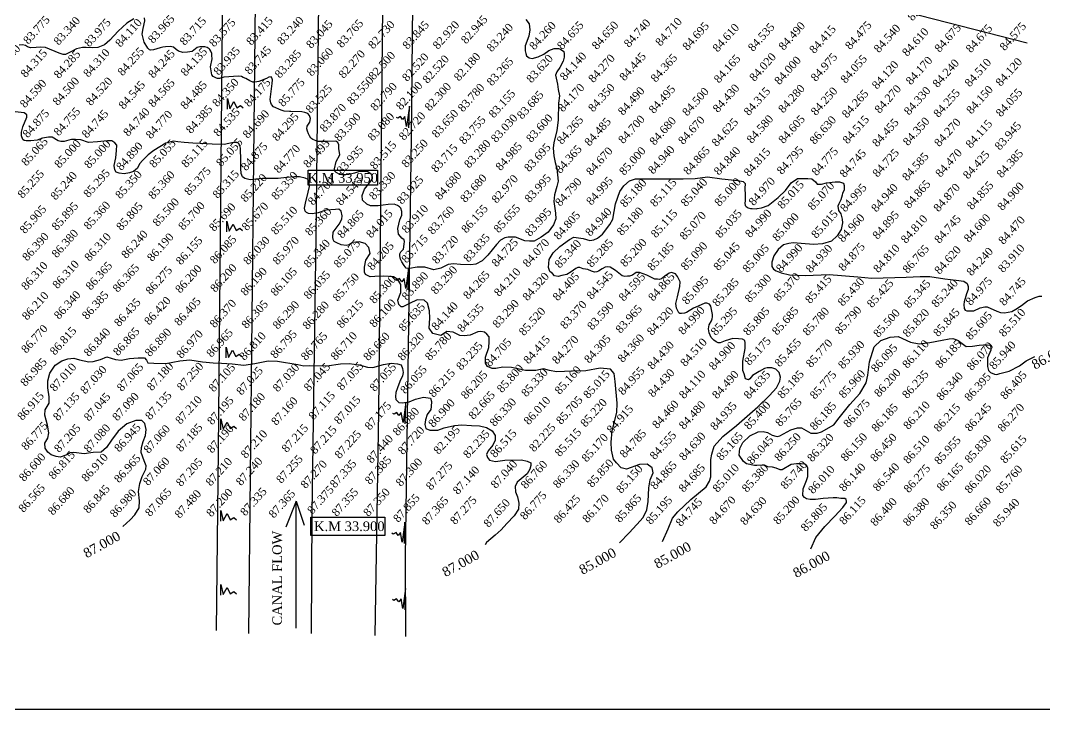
# Model space of a CAD drawing. Header units: millimetres. Extents: x 0 to 743, y 0 to 531.
# Drawn here: x 250 to 569.9, y 0 to 215.3 of the extents above; entities that cross this region are included whole.
import ezdxf

# ---------------------------------------------------------------- set-up
doc = ezdxf.new("R2010")
doc.units = ezdxf.units.MM
doc.header["$MEASUREMENT"] = 0
for name, color, linetype in [('CONTOUR', 31, 'Continuous'), ('CONTOUR TEXT', 31, 'Continuous'), ('LEVELS', 6, 'Continuous'), ('NALA', 4, 'Continuous'), ('TEXT', 7, 'Continuous')]:
    doc.layers.add(name, color=color, linetype=linetype)
doc.layers.add('TITLE', color=7, linetype='Continuous', lineweight=30)
doc.styles.get("Standard").update_dxf_attribs({"font": 'TIMES.TTF'})

msp = doc.modelspace()

# ---------------------------------------------------------------- linework, layer by layer
at = {"layer": 'CONTOUR'}
for points in [[(285.46, 215.84), (283.3, 214.46), (280.5, 212), (277.91, 209.18), (276.24, 207.77), (274.24, 206.87), (272.5, 206.81), (270.53, 206.94), (269.35, 206.94), (267.54, 206.48), (265.57, 205.46), (264.1, 204.68), (263.37, 204.68), (262.09, 205.1), (257.82, 206.87), (256.41, 207), (254.93, 206.91), (253.11, 206.81), (252.22, 207.1), (251.56, 207.56), (250.68, 207.69), (249.59, 207.6)], [(407.86, 215.67), (408.94, 214.26), (409.1, 212.43), (408.87, 210.46), (407.66, 207.37), (407.69, 205.9), (407.89, 205.05), (408.15, 204.32), (408.94, 203.64), (409.91, 203.48), (411.71, 204.01), (413.49, 204.86), (415.13, 205.98), (416.74, 206.63), (417.49, 206.63), (418.15, 206.6), (418.74, 206.37), (419.76, 205.68), (419.92, 204.93), (419.92, 203.84), (419.53, 202.6), (418.54, 200.66), (417.62, 199.32), (417.2, 198.27), (417.79, 195.48), (418.02, 193.81), (418.45, 191.81), (418.15, 189.55), (417.99, 184.33), (417.59, 180.86), (416.67, 177.16), (416.44, 175.42), (416.64, 173.09), (417.07, 170.96), (417.62, 169.12), (417.95, 165.16), (417.56, 163.42), (416.9, 160.83), (416.67, 158.76), (417.2, 155.12), (417.3, 153.39), (416.57, 151.49), (414.9, 149.22), (412.67, 147.58), (410.46, 146.4), (409.05, 146.34), (407.61, 146.5), (404.65, 147.62), (402.35, 147.65), (401.33, 147.45), (399.99, 146.73), (398.74, 145.35), (396.06, 142.02), (394.25, 140.18), (392.28, 139.16), (390.74, 138.93), (387.52, 139.13), (385.35, 139.29), (383.68, 139.03), (381.35, 137.91), (379.11, 137.42), (376.39, 138.28), (373.94, 138.28), (371.57, 137.85), (370.52, 137.98), (369.93, 138.77), (369.21, 139.89), (368.71, 140.77), (368.52, 141.76), (368.55, 142.41), (368.88, 143), (369.67, 143.89), (369.93, 145.43), (369.96, 146.28), (369.86, 146.74), (369.21, 147.33), (368.75, 147.83), (368.12, 148.58), (367.96, 150.37), (368.55, 153.03), (369.17, 154.54), (369.14, 155.65), (368.81, 156.64), (368.48, 157.1), (367.79, 157.49), (366.77, 157.89), (364.84, 157.82), (361.78, 157.46), (360.73, 157.43), (359.42, 157.46), (358.2, 157.89), (356.92, 159.2), (356.82, 160.67), (357.54, 162.67), (359.51, 165.13), (359.97, 165.95), (360, 166.47), (359.57, 167.29), (358.52, 168.01), (357.51, 168.11), (355.6, 168.01), (354.42, 167.59), (352.58, 167.16), (351.69, 167.09), (350.41, 167.09), (349.79, 167.16), (348.67, 167.85), (348.21, 168.28), (348.15, 169.03), (348.64, 171.29), (349.75, 173.35), (349.52, 175.29), (349.45, 176.5), (349.16, 177.22), (348.57, 177.58), (345.97, 177.49), (344.17, 177.49), (342.95, 177.49), (341.31, 178.17), (340.78, 178.57), (340.29, 179.29), (339.96, 179.95), (339.67, 180.8), (339.5, 181.49), (339.63, 182.34), (340.39, 183.59), (340.61, 184.69), (340.28, 185.61), (339.75, 186.3), (338.87, 186.56), (337.91, 186.76), (334.5, 186.89), (334.04, 186.89), (332.43, 186.96), (331.51, 187.28), (329.08, 188.4), (328.46, 189.09), (328.19, 189.65), (328.03, 190.66), (328.69, 195.65), (328.74, 196.79), (328.51, 197.44), (328.31, 197.71), (327.62, 197.61), (326.9, 197.25), (324.5, 196.3), (323.22, 196.03), (322.63, 196.1), (321.65, 196.53), (320.4, 197.25), (319.58, 197.54), (319.02, 197.81), (318.07, 197.9), (315.14, 197.71), (313.6, 197.58), (312.19, 197.25), (311.6, 197.21), (311.23, 197.31), (310.18, 197.81), (309.76, 198.4), (309.43, 200.86), (309.89, 203.32), (309.85, 204.43), (309.85, 205.02), (309.49, 205.78), (309.2, 206.24), (308.94, 206.53), (308.34, 206.86), (307.65, 207.12), (306.83, 207.15), (306.05, 207.15), (305.26, 206.86), (303.61, 205.68), (302.21, 205.4), (300.77, 205.31), (299.42, 205.77), (298.63, 206.32), (297.88, 207.01), (296.79, 207.21), (295.38, 207.14), (294.53, 207.01), (293.71, 206.78), (291.61, 206.22), (290.62, 206.09), (290.32, 206.22), (289.83, 206.68), (288.62, 208.59), (288.09, 211.05), (288.39, 212.82), (288.91, 215.28), (288.75, 216.16)], [(437.19, 52.13), (440.16, 55.23), (442.59, 57.85), (444.54, 60.01), (445.69, 62.37), (446.16, 64.99), (446.36, 69.24), (446.77, 71.8), (447.65, 74.02), (447.38, 75.5), (445.82, 76.71), (443.46, 76.58), (439.35, 75.1), (437.73, 75.5), (436.18, 77.05), (435.3, 78.26), (434.63, 81.03), (434.56, 83.57), (434.83, 87.07), (436.38, 92.86), (436.45, 95.76), (435.84, 102.49), (435.5, 105.05), (434.34, 106.38), (431.1, 106.71), (426.65, 105.84), (422.53, 105.7), (417.48, 105.57), (415.32, 105.91), (413.43, 106.51), (411.07, 105.91), (407.76, 105.97), (403.45, 106.85), (400.75, 106.98), (398.52, 106.58), (397.38, 106.58), (395.96, 107.25), (395.28, 108.2), (395.35, 110.15), (396.3, 113.18), (396.43, 114.87), (396.43, 115.88), (396.43, 116.48), (395.76, 117.29), (395.02, 117.96), (393.87, 118.1), (392.92, 118.03), (390.56, 116.95), (388.67, 116.75), (387.26, 116.89), (385.24, 117.96), (383.21, 118.17), (382.2, 117.43), (381.32, 116.89), (378.83, 117.49), (377.71, 119.21), (377.91, 122.31), (377.78, 124.6), (377.17, 127.02), (376.16, 127.97), (373.93, 128.04), (371.57, 126.89), (369.48, 125.88), (368.94, 125.81), (368.2, 126.62), (367.86, 127.97), (368.81, 130.33), (368.8, 132.78), (367.93, 134.39), (366.58, 135.27), (363.54, 135.4), (360.71, 135.33), (359.23, 135.27), (357.81, 135.94), (357.54, 136.68), (357.54, 138.3), (357.94, 140.39), (359.29, 142.54), (358.89, 144.36), (357.74, 145.64), (355.85, 146.18), (353.7, 145.91), (352.75, 145.24), (351.74, 145.04), (350.26, 145.24), (348.84, 145.84), (348.03, 146.25), (347.76, 146.85), (347.56, 147.6), (347.76, 149.14), (349.62, 151.71), (350.39, 153.28), (350.47, 154.31), (350.26, 155.71), (349.49, 156.35), (348.43, 156.3), (345.45, 156.05), (343.06, 155.24), (341.19, 154.94), (339.99, 155.07), (339.4, 155.33), (338.97, 155.71), (338.72, 156.73), (339.1, 158.26), (339.95, 161.66), (340.29, 163.49), (340.21, 164.3), (340.08, 165.03), (339.87, 165.62), (338.97, 166.05), (337.18, 166.43), (335.61, 166.43), (333.09, 166.3), (330.54, 165.92), (325.64, 166), (323.51, 165.71), (321.77, 165.54), (320.08, 165.94), (319.4, 166.5), (318.98, 167.48), (318.85, 169.13), (318.85, 172.83), (318.76, 174.24), (318.76, 175.43), (318.51, 176.24), (318.12, 176.96), (317.61, 177.26), (316.55, 177.26), (313.7, 176.62), (309.86, 176.66), (306.11, 176.92), (303.86, 176.96), (301.13, 177.22), (299.21, 177.47), (297.82, 177.64), (295.48, 177.01), (293.52, 175.86), (291.73, 174.71), (289.94, 173.39), (288.24, 171.73), (287.22, 170.54), (286.54, 169.22), (285.3, 168.16), (284.07, 167.69), (282.45, 167.44), (280.83, 167.61), (279.89, 167.95), (279.47, 168.71), (279.34, 170.07), (279.85, 172.45), (280.06, 174.67), (280.15, 176.33), (279.51, 177.09), (278.61, 177.73), (277.17, 177.73), (274.06, 177.47), (271.25, 177.22), (268.9, 178.03), (267.2, 178.15), (266.01, 178.11), (265.11, 177.94), (263.62, 177.52), (262.64, 177.52), (261.79, 177.69), (259.92, 178.9), (258.82, 178.9), (256.9, 178.56), (255.2, 177.96), (253.24, 177.7), (251.79, 177.7), (251.15, 177.88), (250.77, 178.13), (250.38, 179.28), (250.38, 180.43), (250.77, 182.13), (252, 185.15), (252.05, 185.87), (251.19, 186.47), (248.38, 186.77)], [(450.56, 52.47), (452.32, 56.42), (453.74, 59.84), (455.37, 61.75), (459.49, 65.66), (464.22, 69.57), (465.32, 71.34), (465.65, 72.77), (465.69, 75.54), (465.69, 78.18), (465.98, 79.85), (466.75, 82.34), (469.49, 85.29), (473.69, 88.8), (480.37, 94.58), (484.05, 98.11), (486.25, 100.55), (487.22, 102.59), (487.43, 103.89), (487.06, 105.31), (486.04, 106.33), (484.78, 106.74), (483.31, 106.74), (482.41, 106.58), (480.82, 105.64), (478.75, 104.34), (477.85, 103.36), (477.44, 103.07), (476.54, 103.32), (476.1, 104.87), (475.65, 105.92), (475.73, 108.82), (476.38, 112.84), (476.42, 114.55), (476.3, 115.28), (475.56, 115.77), (474.38, 115.89), (472.55, 115.93), (470.18, 115.24), (468.63, 114.59), (467.98, 114.59), (467.33, 114.87), (466.63, 115.48), (465.78, 116.26), (465.13, 117.72), (465, 118.98), (465.21, 120.25), (465.86, 121.43), (466.1, 122.12), (466.19, 122.77), (466.19, 123.46), (465.73, 126.05), (465.32, 126.66), (464.42, 126.95), (463.77, 126.95), (462.63, 126.46), (460.3, 125.44), (458.1, 124.06), (457.45, 123.85), (456.55, 123.77), (456.02, 123.77), (455.74, 124.02), (454.92, 125.44), (454.72, 126.91), (455.33, 128.94), (456.02, 132.2), (456.11, 133.71), (455.29, 135.34), (454.63, 136.21), (453.36, 136.53), (452.63, 136.37), (451.37, 135.39), (450.27, 134.58), (449.53, 134.41), (449.04, 134.45), (448.23, 134.5), (445.66, 135.76), (443.42, 136.61), (442.32, 136.61), (441.18, 135.76), (440.24, 135.47), (439.71, 135.39), (438.81, 135.35), (437.96, 135.51), (435.92, 137.22), (434.2, 138.24), (433.47, 138.32), (432.7, 138.2), (431.76, 137.71), (430.62, 136.98), (430.09, 136.78), (429.35, 136.73), (428.42, 137.02), (427.27, 137.55), (425.81, 137.71), (424.75, 138.12), (424.18, 138.16), (423.57, 137.87), (422.06, 136.82), (420.69, 135.94), (419.18, 135.66), (418.04, 135.37), (416.9, 135.53), (416.24, 136.23), (415.43, 136.92), (414.98, 138.14), (415.14, 140.66), (416.49, 142.7), (418.57, 144.69), (421.58, 146.89), (422.93, 147.59), (425.82, 147.18), (427.86, 146.57), (429.13, 146.77), (430.27, 147.34), (431.82, 148.6), (434.18, 151.62), (435.04, 153.2), (435.92, 158.04), (437.26, 161.87), (438.53, 163.7), (440.32, 165.21), (442.11, 165.86), (448.64, 165.86), (457.03, 165.9), (460.78, 165.94), (464.66, 166.47), (469.1, 165.86), (474.14, 165.38), (475.81, 164.97), (476.46, 164.44), (476.3, 162.85), (476.42, 160.82), (476.38, 159.02), (476.3, 158.25), (476.42, 157.48), (476.71, 157.19), (477.32, 156.83), (478.13, 156.62), (478.58, 156.54), (479.81, 156.46), (480.17, 156.54), (481.52, 156.78), (483.64, 157.52), (486.74, 160.04), (488.98, 162.2), (490.77, 164.6), (492.77, 165.95), (496.03, 165.99), (497.21, 165.82), (498.39, 164.89), (498.96, 164.24), (500.27, 164.15), (501.86, 164.56), (504.49, 164.88), (505.84, 164.96), (507.1, 164.55), (507.39, 163.78), (507.39, 162.84), (507.3, 162.31), (506.86, 161.42), (506.69, 160.73), (506.33, 159.34), (505.67, 158.08), (505.39, 157.27), (505.63, 155.96), (506.33, 154.9), (506.69, 153.28), (506.81, 152.14), (506.37, 150.06), (505.14, 148.03), (503.35, 146.4), (500.54, 145.5), (497.77, 145.3), (493.93, 145.63), (491.37, 145.83), (490.02, 145.67), (488.43, 145.18), (486.68, 143.75), (485.37, 141.84), (484.76, 139.76), (484.8, 138.46), (485.25, 137.61), (486.07, 137.08), (487.66, 136.43), (490.22, 135.9), (495.2, 135.65), (502.62, 135.94), (511.59, 135.2), (515.95, 134.84), (526.71, 135.16), (531.07, 135.37), (534.11, 135.34), (538.84, 134.65), (542.31, 134.2), (544.71, 133.92), (545.73, 133.14), (546.1, 132.17), (546.06, 131.23), (545.53, 129.93), (544.88, 127.44), (544.71, 126.63), (544.83, 125.37), (545.12, 124.84), (545.69, 124.55), (546.18, 124.55), (547.85, 124.55), (549.85, 125.53), (551.28, 125.86), (552.01, 125.86), (555.03, 124.51), (556.21, 124.07), (557.43, 123.94), (559.75, 124.43), (561.02, 125.08), (562.77, 126.22), (564.59, 127.69), (567.04, 128.75), (568.22, 129.2), (569.15, 129.2)], [(496.95, 50.18), (498.48, 53.77), (501.34, 57.22), (504.47, 60.48), (506.93, 63.14), (508.07, 64.67), (508.07, 65.07), (507.93, 65.67), (507.6, 66), (506.34, 66), (505.07, 66.13), (503.94, 66.13), (500.75, 65.93), (498.35, 65.6), (496.75, 65.6), (495.55, 65.87), (494.96, 66.26), (494.42, 66.86), (494.49, 68.99), (495.55, 71.58), (496.02, 72.84), (496.02, 74.17), (495.95, 75.44), (495.69, 76.17), (495.02, 76.63), (493.89, 76.83), (492.49, 76.83), (490.83, 76.57), (488.03, 74.9), (487.36, 74.95), (486.09, 75.48), (484.94, 75.73), (483.47, 75.89), (482.45, 76.38), (482, 76.38), (480.03, 76.26), (479.3, 76.26), (476.8, 76.83), (475.86, 77.53), (474.51, 79.53), (474.71, 81.61), (475.65, 83.45), (477.86, 85.54), (480.44, 86.76), (482.08, 86.93), (483.39, 86.56), (484.9, 85.7), (485.97, 85.42), (486.46, 85.37), (487.28, 85.58), (490.71, 87.38), (492.76, 88.07), (493.99, 88.03), (496.93, 86.4), (497.75, 86.36), (498.9, 86.4), (500.29, 86.81), (504.13, 89.01), (505.77, 91.14), (509.1, 95.38), (512.21, 98.73), (514.26, 102.08), (514.79, 104.53), (515.25, 108.65), (516.76, 113.31), (518.81, 115.31), (521.75, 116.37), (524.17, 116.62), (528.1, 114.86), (530.76, 114.25), (534.07, 114.66), (537.92, 115.47), (540.17, 115.84), (541.27, 115.96), (542.26, 115.64), (542.99, 115.35), (544.59, 114.12), (545.51, 113.47), (547.4, 113.51), (549.48, 113.88), (550.87, 114), (551.98, 114), (552.88, 113.84), (553.13, 113.47), (553.21, 112.94), (553.13, 112.33), (552.1, 109.88), (552.1, 108.4), (552.1, 107.18), (552.47, 105.99), (553.08, 105.38), (554.27, 104.81), (555.05, 104.73), (556.03, 104.97), (558.85, 105.79), (562.13, 107.46), (564.21, 109.02), (566.92, 110.32)], [(282.01, 57.21), (284.28, 59.25), (285.8, 60.84), (287.09, 63.04), (287.24, 65.23), (286.86, 68.11), (287.31, 70.6), (288.07, 72.87), (289.21, 75.14), (289.28, 76.2), (288.68, 77.72), (287.77, 80.36), (287.84, 81.88), (288.3, 83.77), (289.13, 85.66), (289.28, 87.48), (288.9, 89.37), (287.92, 90.35), (286.02, 90.28), (283.3, 89.29), (280.49, 87.02), (278.45, 84.15), (276.86, 81.88), (275.19, 80.44), (272.77, 80.36), (269.96, 79.91), (266.71, 80.29), (265.57, 80.21), (264.51, 79.61), (262.46, 78.85), (261.17, 79.08), (259.58, 79.61), (258.52, 80.44), (257.69, 81.73), (257.61, 83.24), (258.52, 84.83), (258.9, 86.49), (258.45, 88.84), (257.66, 92.02), (257.75, 93.68), (258.94, 95.72), (258.94, 97.76), (258.52, 100.52), (258.61, 102.75), (259.23, 105.12), (260.89, 107.57), (262.94, 108.99), (264.79, 109.61), (266.64, 109.8), (268.5, 109.33), (271.4, 108.66), (272.78, 108.76), (275.01, 109.37), (276.96, 110.18), (279.71, 109.42), (281.43, 109.18), (284.13, 109.7), (286.84, 109.94), (288.79, 109.89), (289.41, 109.18), (289.84, 108.38), (291.69, 108.28), (295.45, 108.14), (299.77, 108.99), (302.89, 109.28), (306.89, 108.62), (310.21, 108.33), (312.83, 108.29), (316.2, 108.05), (319.77, 107.67), (323.24, 108.14), (327.37, 109), (330.36, 108.85), (336.64, 107.86), (338.54, 107.38), (340.3, 107.53), (345.76, 107.37), (349.99, 108.08), (352.69, 108.17), (355.83, 107.7), (358.4, 106.99), (360.11, 106.94), (363.44, 107.84), (365.81, 108.27), (367.81, 108.03), (368.95, 107.7), (369.42, 106.56), (369.57, 105.33), (369.38, 104.33), (368.52, 102.48), (367.76, 100.58), (367.29, 99.11), (367.19, 97.87), (367.33, 96.92), (368.19, 95.98), (369.28, 95.88), (371.47, 96.21), (373.46, 97.02), (375.94, 97.59), (378.07, 97.35), (378.41, 96.26), (378.31, 94.74), (378.17, 93.74), (377.08, 92.18), (376.51, 90.52), (376.3, 89.06), (376.63, 87.78), (377.87, 87.35), (380.39, 87.35), (382.38, 88.01), (385.62, 88.77), (387.9, 88.96), (390.89, 88.77), (393.46, 88.68), (395.64, 88.11), (397.36, 87.06), (398.31, 85.69), (398.31, 84.22), (397.55, 82.65), (396.12, 80.89), (395.64, 79.66), (395.93, 78.8), (396.55, 77.9), (398.4, 77.52), (401.3, 77.95), (406.53, 78.05), (408.33, 77.67), (409.43, 77.05), (409.47, 76.24), (409.14, 75.15), (408.29, 73.63), (405.21, 71.02), (404.54, 69.74), (404.64, 68.08), (405.25, 66.47), (405.68, 64.52), (405.63, 62.62), (404.3, 60.53), (401.97, 58.16), (400.17, 56.21), (398.31, 54.5), (395.65, 52.23), (395.17, 51.44)]]:
    msp.add_lwpolyline(points, dxfattribs=at)
at = {"layer": 'NALA'}
for points in [[(311.29, 24.66), (311.88, 81.07), (313.49, 248.47), (315.98, 498.49)], [(325.52, 497.91), (325.37, 433.58), (324.77, 339.99), (324.77, 307.61), (323.3, 221.26), (321.25, 23.73)], [(340.91, 23.73), (341.2, 61.39), (342.39, 147.88), (343.86, 276.37), (345.48, 473.83), (345.62, 497.35)], [(365.87, 497.94), (365.14, 451.05), (363.67, 272.66), (361.91, 93.08), (360.74, 23.11)], [(370.42, 22.82), (370.27, 47.73), (372.19, 178.87), (374.11, 376.49), (374.7, 475.03), (374.7, 498.12)], [(564.57, 208.25), (493.37, 226.61), (445.29, 239.47), (390.76, 239.47), (268.83, 241.1), (239.21, 241.1), (162.37, 242.01)]]:
    msp.add_lwpolyline(points, dxfattribs=at)
at = {"layer": 'TITLE'}
for points in [[(0, 530.99), (741.68, 530.99), (741.68, 0), (0, 0)], [(339.95, 168.6), (361.58, 168.6), (361.58, 163.92), (339.95, 163.92)], [(340.76, 60.11), (363.88, 60.11), (363.88, 54.38), (340.76, 54.38)]]:
    msp.add_lwpolyline(points, close=True, dxfattribs=at)
for points in [[(314.71, 187.63), (314.71, 190.99), (315.41, 187.77), (316.67, 190.01), (317.65, 188.05), (318.77, 188.75), (319.62, 188.05)], [(371.37, 181.83), (371.51, 188.55), (370.67, 182.25), (370.11, 185.33), (369.41, 184.35), (368.71, 185.33), (367.87, 184.77), (367.45, 185.05)], [(314.5, 149.32), (314.5, 152.67), (315.2, 149.46), (316.46, 151.69), (317.44, 149.74), (318.56, 150.43), (319.4, 149.74)], [(371.14, 131.17), (371.28, 137.89), (370.44, 131.59), (369.88, 134.67), (369.18, 133.69), (368.48, 134.67), (367.64, 134.11), (367.22, 134.39)], [(314.32, 109.92), (314.32, 113.28), (315.02, 110.06), (316.28, 112.3), (317.26, 110.34), (318.38, 111.04), (319.22, 110.34)], [(370.23, 89.33), (370.37, 96.05), (369.53, 89.75), (368.97, 92.83), (368.27, 91.85), (367.57, 92.83), (366.73, 92.27), (366.31, 92.55)], [(312.6, 87.46), (312.6, 90.82), (313.3, 87.6), (314.56, 89.84), (315.55, 87.88), (316.67, 88.58), (317.51, 87.88)], [(336.14, 25.41), (336.14, 65.15), (332.92, 57.04)], [(336.14, 65.15), (338.66, 57.59)], [(312.6, 58.86), (312.6, 62.22), (313.3, 59), (314.56, 61.24), (315.55, 59.28), (316.67, 59.98), (317.51, 59.28)], [(370, 51.86), (370.14, 58.58), (369.3, 52.28), (368.74, 55.36), (368.04, 54.38), (367.34, 55.36), (366.49, 54.8), (366.07, 55.08)], [(312.6, 35.76), (312.6, 39.12), (313.3, 35.9), (314.56, 38.14), (315.55, 36.18), (316.67, 36.88), (317.51, 36.18)], [(370.18, 31.15), (370.32, 37.86), (369.48, 31.57), (368.92, 34.64), (368.22, 33.67), (367.52, 34.64), (366.68, 34.09), (366.26, 34.36)]]:
    msp.add_lwpolyline(points, dxfattribs=at)

# ---------------------------------------------------------------- texts
at = {"layer": 'CONTOUR TEXT'}
for s, p in [('86.000', (566.96, 106.17)), ('87.000', (270.71, 47.24)), ('85.000', (449.02, 43.93)), ('87.000', (382.81, 41.33)), ('85.000', (425.61, 42.04)), ('86.000', (492.4, 41.06))]:
    msp.add_text(s, height=3, rotation=29.1513, dxfattribs=at).set_placement(p)
at = {"layer": 'LEVELS'}
for s, p in [('85.045', (528.72, 215.01)), ('83.775', (252.47, 207.72)), ('83.340', (261.95, 207.42)), ('83.975', (271.52, 206.87)), ('84.110', (281.24, 206.82)), ('83.965', (291.46, 208)), ('83.715', (301.33, 207.36)), ('83.575', (310.53, 206.87)), ('83.415', (322.14, 207.38)), ('83.240', (331.79, 207.53)), ('83.045', (340.85, 206.4)), ('83.765', (350.41, 206.61)), ('82.730', (360.23, 206.23)), ('83.845', (370.95, 206.13)), ('82.920', (380.41, 206.12)), ('82.945', (389.24, 207.83)), ('83.240', (397.23, 205.35)), ('84.260', (410.57, 205.94)), ('84.655', (419.25, 206.03)), ('84.650', (430.1, 206.04)), ('84.740', (440.12, 206.71)), ('84.710', (449.95, 207.13)), ('84.695', (458.42, 205.77)), ('84.535', (478.9, 205.45)), ('84.490', (488.45, 205.82)), ('84.475', (509.23, 206.04)), ('84.575', (557.5, 205.69)), ('84.610', (467.84, 205.27)), ('84.415', (498.05, 204.78)), ('84.540', (518.19, 205.06)), ('84.610', (527.04, 203.94)), ('84.675', (537.15, 205.19)), ('84.675', (546.93, 205.06)), ('84.340', (243.28, 198.72)), ('84.315', (251.64, 197.28)), ('84.285', (262.03, 196.98)), ('84.310', (271.23, 197.41)), ('84.255', (281.94, 197.84)), ('84.245', (291.54, 197.12)), ('84.135', (301.64, 197.75)), ('83.935', (311.9, 198.03)), ('83.745', (321.64, 198.25)), ('83.285', (331.04, 197.11)), ('83.060', (341.02, 197.73)), ('82.270', (350.98, 197.03)), ('82.500', (360.39, 196.59)), ('82.520', (370.83, 196.08)), ('82.180', (387, 196.2)), ('84.140', (420.11, 196.37)), ('84.445', (438.73, 196.27)), ('84.365', (448.49, 195.83)), ('84.020', (479.33, 196.11)), ('84.975', (498.5, 196.08)), ('82.520', (377.2, 195.44)), ('83.265', (397.28, 194.7)), ('83.620', (409.66, 195.64)), ('84.270', (429.01, 195.7)), ('84.165', (468.23, 195.57)), ('84.000', (487.14, 195.06)), ('84.055', (507.79, 195.51)), ('84.120', (517.61, 193.66)), ('84.170', (528.2, 195.02)), ('84.240', (536.54, 194.17)), ('84.510', (546.57, 194.4)), ('84.120', (556.25, 194.57)), ('84.590', (251.42, 187.85)), ('84.500', (261.66, 188.56)), ('84.520', (272.02, 188.52)), ('84.545', (282.26, 187.39)), ('84.565', (291.52, 188.02)), ('84.485', (301.58, 187.38)), ('84.350', (311.53, 188.17)), ('84.175', (321.47, 188.12)), ('85.775', (332.12, 188.18)), ('83.525', (340.67, 186.18)), ('83.550', (353.62, 188.83)), ('82.790', (360.94, 186.88)), ('82.100', (368.91, 187.17)), ('82.300', (377.87, 186.84)), ('83.780', (388.25, 186.56)), ('84.170', (419.5, 186.55)), ('84.350', (428.96, 186.55)), ('84.495', (447.88, 186.03)), ('84.430', (467.9, 186.35)), ('84.280', (488.34, 186.22)), ('83.155', (397.89, 184.66)), ('83.685', (406.72, 184.29)), ('84.490', (438.28, 185.5)), ('84.500', (458.34, 185.28)), ('84.315', (477.56, 185.4)), ('84.250', (498.52, 185.43)), ('84.265', (508.23, 184.64)), ('84.270', (518.43, 186.11)), ('84.330', (527.62, 185.57)), ('84.255', (536.82, 184.84)), ('84.150', (547.11, 185.9)), ('84.055', (556.32, 185.01)), ('84.385', (303.29, 179.77)), ('83.870', (345.08, 180.26)), ('84.875', (252.29, 178.47)), ('84.755', (261.98, 179.08)), ('84.745', (270.76, 178.37)), ('84.740', (283.7, 178.94)), ('84.770', (290.77, 178.15)), ('84.535', (311.89, 178.88)), ('84.690', (321.04, 178.3)), ('84.295', (330.24, 177.42)), ('83.500', (349.62, 177.36)), ('83.080', (360.08, 177.49)), ('82.720', (369.82, 177.68)), ('83.650', (380.11, 178.45)), ('83.755', (388.64, 176.42)), ('83.030', (398.59, 177)), ('83.600', (409.59, 177.02)), ('84.265', (419.14, 176.43)), ('84.700', (438.35, 176.63)), ('84.580', (478.48, 176.72)), ('84.605', (488.39, 176.65)), ('84.515', (508.43, 176.57)), ('84.485', (427.79, 175.89)), ('84.680', (448.12, 176.14)), ('84.670', (457.08, 176.37)), ('84.625', (467.53, 175.73)), ('86.630', (498.14, 176.42)), ('84.455', (517.69, 175.64)), ('84.350', (527.3, 176)), ('84.270', (537.06, 175.69)), ('84.115', (546.9, 175.23)), ('83.945', (555.96, 174.61)), ('85.065', (251.88, 169.67)), ('85.000', (262.2, 169.01)), ('85.000', (271.5, 168.89)), ('84.890', (281.53, 168.25)), ('85.055', (291.83, 169.1)), ('85.115', (301.85, 169.14)), ('85.055', (312.73, 169.48)), ('84.875', (320.51, 168.16)), ('84.770', (330.7, 167.44)), ('84.495', (339.94, 169.08)), ('83.935', (350.4, 167.09)), ('83.515', (360.76, 168.6)), ('83.250', (370.63, 169.14)), ('83.715', (379.89, 167.66)), ('83.280', (390.21, 169)), ('84.985', (400.03, 168.2)), ('83.695', (408.96, 167.86)), ('84.365', (418.67, 167.31)), ('84.940', (447.68, 167.14)), ('84.865', (458.69, 166.89)), ('84.795', (487.89, 167)), ('84.670', (428.32, 166.7)), ('85.000', (438.64, 166.75)), ('84.840', (468.21, 166.8)), ('84.815', (477.59, 166.43)), ('84.775', (498.75, 166.62)), ('84.745', (507.49, 166.03)), ('84.725', (517.79, 166.16)), ('84.585', (527.05, 165.01)), ('84.470', (537.44, 166.13)), ('84.425', (546.07, 165.58)), ('84.385', (556.55, 165.97)), ('85.375 ', (302.78, 160.47)), ('85.255', (250.69, 159.56)), ('85.240', (260.99, 159.02)), ('85.295', (271.27, 159.78)), ('85.350', (281.24, 159.39)), ('85.360', (291.52, 159.27)), ('85.315 ', (311.61, 159.52)), ('85.220', (320.34, 158.35)), ('85.350', (329.99, 159.06)), ('84.700', (341.41, 157.39)), ('84.545', (350.18, 157.29)), ('83.330', (360.51, 159.07)), ('83.925', (369.18, 157.7)), ('84.680', (381.07, 159.06)), ('83.680', (388.99, 158.24)), ('82.970', (398.77, 158.02)), ('83.995', (409.07, 158.2)), ('84.995', (428.37, 157.41)), ('84.790', (418.64, 157.07)), ('85.180', (438.91, 156.74)), ('85.115', (448.31, 156.87)), ('85.040', (457.9, 156.96)), ('85.000', (468.4, 157.05)), ('84.970', (479.08, 157.26)), ('85.015', (488.08, 156.22)), ('85.070', (497.56, 155.83)), ('84.995', (507.68, 155.28)), ('84.940', (517.41, 155.26)), ('84.865', (527.61, 156.38)), ('84.870', (536.83, 155.33)), ('84.855', (547.26, 156)), ('84.900', (556.8, 155.72)), ('85.905', (251.4, 148.52)), ('85.895', (261.36, 149.51)), ('85.360', (271.36, 149.75)), ('85.805', (281.53, 149.47)), ('85.500', (292.89, 150.77)), ('85.700', (300.91, 149.62)), ('85.690', (310.53, 149.23)), ('85.670 ', (320.75, 149.45)), ('85.510 ', (329.84, 148.17)), ('85.360', (340.51, 147.83)), ('83.910', (370.7, 148.66)), ('83.760', (378.84, 148.24)), ('86.155', (389.33, 148.7)), ('85.655', (399.42, 148.77)), ('83.995', (409.23, 147.66)), ('85.180', (437.9, 147.9)), ('84.865', (350.55, 147.07)), ('84.015', (359.6, 147.15)), ('84.805', (418.17, 146.62)), ('84.940', (428.04, 147.71)), ('85.115', (448.55, 147.22)), ('85.070', (457.51, 146.56)), ('85.035', (468.66, 147.15)), ('84.990', (477.99, 147.26)), ('85.000', (486.5, 146.12)), ('85.015', (498.66, 147.03)), ('84.960', (507, 145.82)), ('84.895', (517.78, 146.75)), ('84.810', (526.65, 145.48)), ('84.745', (537.1, 145.47)), ('84.600', (546.33, 145.82)), ('84.470', (557.11, 145.15)), ('86.390', (252.15, 139.97)), ('86.380', (261.35, 140.98)), ('86.310', (271.59, 139.88)), ('86.240', (283.09, 140.71)), ('86.190', (291.16, 139.82)), ('86.155', (300.16, 138.75)), ('86.085', (310.78, 139.1)), ('86.030', (321.2, 138.79)), ('85.970', (330.36, 138.78)), ('83.715', (370.63, 139.34)), ('83.720', (380.15, 139.05)), ('83.835', (389.97, 139.62)), ('84.725', (398.77, 138.14)), ('85.340', (340.04, 137.86)), ('85.075', (349.44, 137.82)), ('84.205', (359.96, 137.07)), ('84.070', (408.52, 138.04)), ('85.340', (418.5, 137.74)), ('85.285', (428.47, 137.97)), ('85.200', (438.95, 138.1)), ('85.185', (447.46, 136.92)), ('85.090', (457.9, 137.06)), ('85.045', (468.1, 136.96)), ('85.005', (477.17, 136.33)), ('84.990', (487.66, 136.43)), ('84.930', (496.95, 136.28)), ('84.875', (507.14, 136.8)), ('84.810', (518.03, 136.31)), ('86.765', (527.17, 136.13)), ('84.620', (537.13, 135.81)), ('84.240', (547.16, 135.33)), ('83.910', (557.02, 136.35)), ('86.310', (251.84, 130.87)), ('86.310', (261.6, 131.31)), ('86.365', (271.98, 130.87)), ('86.365', (280.41, 130.19)), ('86.275', (290.7, 129.46)), ('86.200', (299.95, 129.92)), ('86.200', (310.89, 130.2)), ('86.190', (320.34, 129.1)), ('86.105', (329.72, 129.02)), ('83.290', (379.79, 129.56)), ('84.210', (399.55, 128.91)), ('86.035', (340.08, 128.02)), ('85.750', (349.12, 127.3)), ('85.300', (360.61, 126.64)), ('83.890', (370.73, 127.7)), ('84.265', (389.9, 128.02)), ('84.320', (408.44, 127.53)), ('84.405', (417.87, 127.53)), ('84.545', (428.45, 127.95)), ('84.595', (438.5, 127.41)), ('84.865', (447.71, 127.42)), ('85.095', (458.25, 126.37)), ('85.285', (467.75, 125.73)), ('85.300', (477.88, 126.97)), ('85.370', (486.89, 127.4)), ('85.415', (496.74, 126.66)), ('85.430', (506.93, 125.86)), ('85.425', (516.04, 125.37)), ('85.345', (527.62, 125.25)), ('85.240', (536.2, 125.43)), ('84.975', (546.88, 126.07)), ('84.745', (557.38, 125.98)), ('86.210', (252.09, 121.49)), ('86.340', (262.07, 121.76)), ('86.385', (270.83, 121.7)), ('86.435', (280.86, 119.45)), ('86.420', (290.26, 119.95)), ('86.405', (299.64, 119.71)), ('86.370', (310.71, 119.1)), ('86.305', (320.66, 118.84)), ('86.215', (350.39, 118.95)), ('86.100', (360.6, 119.2)), ('83.290', (399.07, 119.01)), ('86.290', (330.41, 118.65)), ('86.280', (339.72, 118.55)), ('85.635', (369.72, 117.97)), ('84.140', (379.99, 118.29)), ('84.535', (388.05, 117.74)), ('85.520', (407.3, 116.62)), ('83.370', (420.21, 118.71)), ('83.590', (428.66, 118.39)), ('83.965', (437.5, 117.37)), ('84.320', (447.31, 116.72)), ('84.990', (457.1, 116.93)), ('85.295', (467.26, 116.67)), ('85.805', (477.36, 116.68)), ('85.685', (486.39, 116.81)), ('85.780', (495.96, 116.62)), ('85.790', (506.04, 116.98)), ('85.500', (518.04, 116.09)), ('85.820', (527.22, 116.16)), ('85.845', (536.74, 116.32)), ('85.510', (557.27, 116.25)), ('85.605', (546.85, 115.3)), ('86.770', (251.84, 111.16)), ('86.815', (260.79, 110.54)), ('86.840', (271.38, 110.14)), ('86.865', (280.54, 110.34)), ('86.890', (290.45, 110.07)), ('86.970', (300.33, 109.52)), ('86.965', (309.69, 109.9)), ('86.795', (329.67, 109.51)), ('86.810', (319.98, 108.91)), ('86.765', (339.2, 108.89)), ('86.710', (348.49, 108.95)), ('86.660', (358.7, 108.81)), ('86.320', (369.44, 108.81)), ('85.780', (377.98, 108.84)), ('84.705', (396.67, 106.92)), ('84.415', (408.74, 107.79)), ('84.270', (417.68, 107.76)), ('84.305', (427.71, 108.02)), ('84.360', (438.18, 108.26)), ('84.510', (457.75, 106.97)), ('85.175', (477.75, 107.35)), ('85.455', (487.2, 106.88)), ('85.770', (496.98, 106.66)), ('85.930', (507.03, 106.22)), ('86.110', (527.1, 106.43)), ('86.185', (537.36, 106.43)), ('83.235', (387.73, 105.85)), ('84.430', (447.47, 106.07)), ('84.900', (466.66, 105.89)), ('86.095', (517.31, 105.17)), ('86.070', (547.2, 105.77)), ('85.940', (554.26, 106.07)), ('86.985', (251.57, 100.79)), ('87.010', (260.76, 99.18)), ('87.030', (270.26, 98.39)), ('87.065', (281.72, 99.18)), ('87.180', (291.08, 99.42)), ('87.250', (300.46, 99.41)), ('87.105', (310.4, 99.05)), ('87.105', (310.4, 99.05)), ('87.025', (319.06, 98.06)), ('87.030', (330.43, 99.04)), ('87.045', (340.1, 99.24)), ('87.055', (350.44, 99.55)), ('87.055', (360.68, 99.19)), ('86.055', (370.26, 98.44)), ('86.215', (379.08, 97.35)), ('86.205', (389.19, 96.81)), ('85.800', (400.44, 98.8)), ('85.330', (408.07, 97.51)), ('85.160', (418.49, 98.28)), ('85.015', (427.42, 96.96)), ('84.955', (438.32, 98.05)), ('84.430 ', (447.67, 97.4)), ('84.110 ', (457.35, 96.92)), ('84.490', (467.68, 96.88)), ('84.635', (477.56, 96.83)), ('85.185', (488.07, 96.95)), ('85.775', (498.21, 96.78)), ('85.960', (507.24, 97.07)), ('86.200', (518.3, 97.44)), ('86.235', (527.04, 96.96)), ('86.405', (557.68, 96.72)), ('86.340', (537.75, 96.39)), ('86.395', (546.5, 96.15)), ('86.915', (250.64, 90.18)), ('87.135', (261.79, 90.04)), ('87.135', (290.56, 90.33)), ('87.115', (341.6, 90.33)), ('82.665', (391.56, 90.45)), ('87.045', (271.42, 89.92)), ('87.090', (280.31, 89.99)), ('87.210', (300, 88.96)), ('87.195', (309.92, 88.75)), ('87.180', (319.77, 89.92)), ('87.160', (329.94, 88.6)), ('87.015', (349.57, 88.94)), ('87.175', (359.15, 87.11)), ('86.900', (379.02, 87.97)), ('86.330', (398.18, 88.26)), ('86.010', (408.84, 88.77)), ('85.705', (418.94, 88.9)), ('85.220', (426.54, 88.07)), ('84.460', (448.95, 87.57)), ('84.480', (457.3, 87.36)), ('84.935', (467.09, 87.09)), ('85.400', (477.65, 87.27)), ('85.765', (487.4, 88.21)), ('86.185', (498.19, 87.08)), ('86.075', (508.69, 87.89)), ('86.210', (527.42, 87.31)), ('86.080', (367.89, 85.35)), ('84.915', (434.75, 86.09)), ('86.185', (517.46, 86.54)), ('86.215', (536.91, 86.55)), ('86.245', (546.64, 86.68)), ('86.270', (556.89, 86.57)), ('86.775', (251.85, 80.84)), ('87.205', (262.1, 80.12)), ('87.080', (271.36, 80.14)), ('86.945', (280.9, 80.27)), ('87.060', (290.07, 79.86)), ('87.185', (300.21, 80.3)), ('87.190', (309.89, 79.92)), ('87.210', (320.43, 78.29)), ('87.215', (333.2, 80.11)), ('87.215', (342.11, 79.62)), ('87.225', (349.74, 78.18)), ('87.720', (369.5, 79.44)), ('82.195', (380.64, 79.56)), ('82.235', (389.9, 78.3)), ('86.515', (398.32, 78.5)), ('82.225', (410.49, 80.31)), ('85.515', (418.52, 78.82)), ('84.785', (438.79, 78.46)), ('84.555', (448.19, 77.88)), ('84.630', (457.35, 77.6)), ('85.165', (469.01, 77.61)), ('86.250', (487.12, 77.37)), ('86.150', (507.84, 77.36)), ('87.440', (359.72, 76.76)), ('85.170', (426.91, 77.14)), ('86.045', (478.58, 76.42)), ('86.320', (497.38, 77.19)), ('86.450', (517.08, 77.23)), ('86.510', (527.39, 76.61)), ('85.955', (537.08, 76.34)), ('85.830', (546.57, 76.78)), ('85.615', (557.67, 76.69)), ('86.600', (251.15, 71.08)), ('86.815', (260.36, 71.73)), ('86.910', (270.66, 70.97)), ('86.965', (280.85, 70.64)), ('87.060', (289.91, 69.77)), ('87.205', (300.19, 69.5)), ('87.210', (309.46, 69.63)), ('87.240', (318.92, 69.75)), ('87.255', (331.51, 70.46)), ('87.270', (339.1, 68.84)), ('87.335', (348.26, 69.03)), ('87.385', (359.21, 70.13)), ('87.300', (368.86, 69.5)), ('87.275', (378.29, 68.36)), ('87.040', (398.53, 68.87)), ('86.760', (407.91, 68.76)), ('86.330', (417.97, 68.95)), ('85.850', (428.6, 69.19)), ('84.865', (448.36, 68.55)), ('84.685', (457.19, 67.7)), ('85.740', (489.04, 68.65)), ('86.140', (507.33, 67.92)), ('86.540', (517.89, 67.98)), ('86.165', (537.86, 68.04)), ('87.140', (386.69, 66.99)), ('85.150', (437.72, 67.35)), ('85.010', (467.83, 67.67)), ('85.380', (476.97, 67.68)), ('86.010', (497.67, 67.21)), ('86.275', (527.54, 67.54)), ('86.020', (546.57, 67.34)), ('85.760', (556.31, 67.27)), ('86.565', (250.98, 61.4)), ('86.680', (260.2, 60.54)), ('86.845', (271.23, 61.14)), ('86.980', (279.54, 59.81)), ('87.065', (290.54, 60.1)), ('87.480', (299.77, 59.57)), ('87.200', (309.65, 59.99)), ('87.335', (320.25, 60.3)), ('87.365', (329.16, 59.62)), ('87.375', (341.2, 60.85)), ('87.355', (348.84, 60.11)), ('87.350', (358.73, 60.11)), ('87.855', (368.05, 58.28)), ('86.775', (407.68, 59.09)), ('86.170', (427.15, 58.17)), ('85.865', (437.3, 58.23)), ('87.365', (377.02, 57.48)), ('87.275', (385.84, 57.59)), ('87.650', (396.28, 56.73)), ('86.425', (418.21, 58.02)), ('85.195', (446.94, 57.59)), ('84.745', (456.32, 57)), ('84.670', (466.77, 57.62)), ('84.630', (476.44, 57.4)), ('85.200', (486.76, 57.62)), ('85.805', (495.38, 55.42)), ('86.115', (507.39, 57.54)), ('86.400', (517.12, 57.1)), ('86.380', (527.29, 57.1)), ('86.350', (535.76, 56.05)), ('86.660', (546.55, 57.32)), ('85.940', (555.42, 56.88))]:
    msp.add_text(s, height=2.5, rotation=48.0962, dxfattribs=at).set_placement(p)
at = {"layer": 'TEXT'}
for s, p in [('K.M 33.950', (339.69, 164.68)), ('K.M 33.900', (341.74, 55.78))]:
    msp.add_text(s, height=3, dxfattribs=at).set_placement(p)
msp.add_text('CANAL FLOW', height=3, rotation=90, dxfattribs=at).set_placement((331.72, 26.28))

doc.saveas('drawing.dxf')
